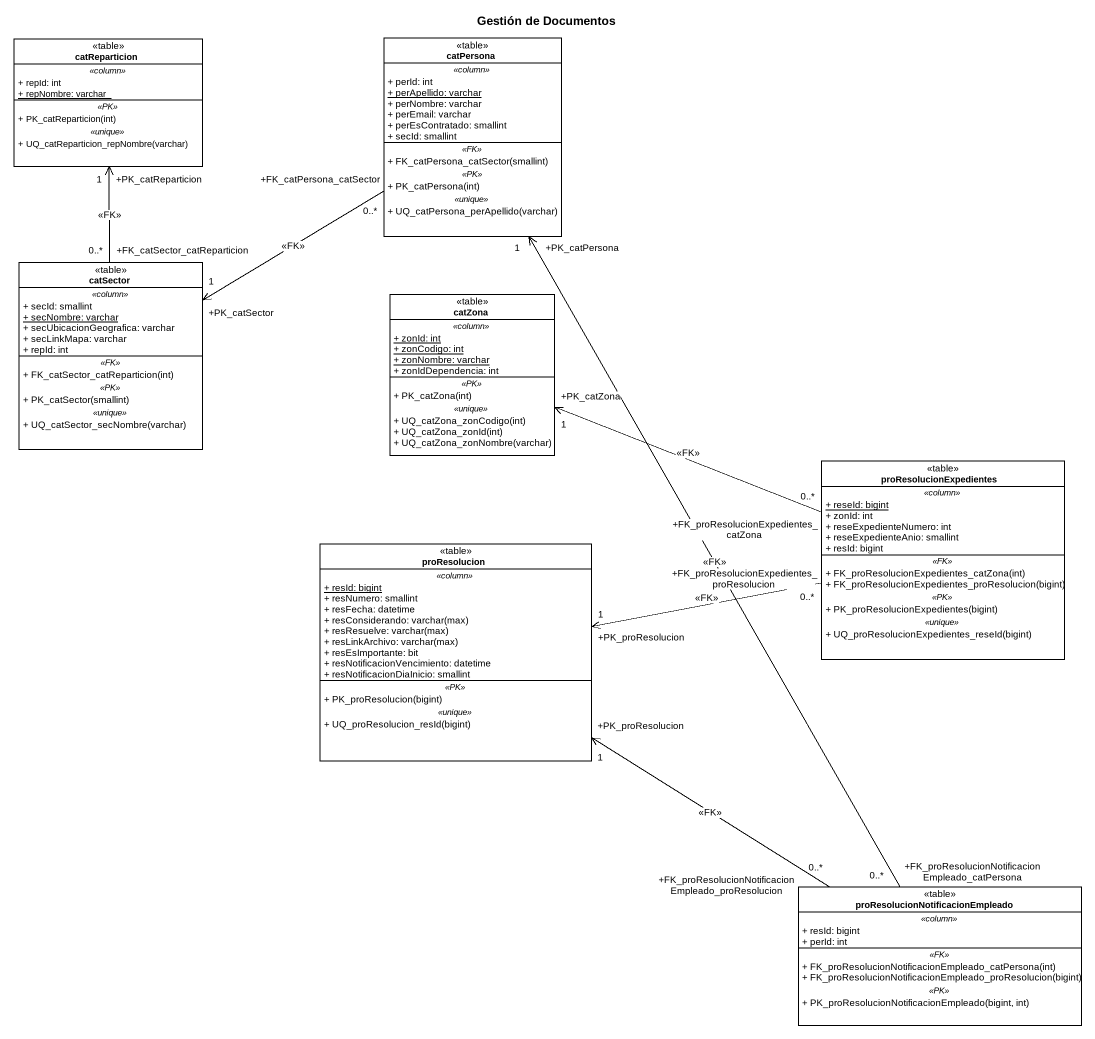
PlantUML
@startuml
title Gestión de Documentos
hide circle
hide empty members
skinparam classAttributeIconSize 0
class catReparticion <<table>> {
  .. <<column>> ..
  + repId: int
  {static} + repNombre: varchar
  .. <<PK>> ..
  + PK_catReparticion(int)
  .. <<unique>> ..
  + UQ_catReparticion_repNombre(varchar)
}
class catPersona <<table>> {
  .. <<column>> ..
  + perId: int
  {static} + perApellido: varchar
  + perNombre: varchar
  + perEmail: varchar
  + perEsContratado: smallint
  + secId: smallint
  .. <<FK>> ..
  + FK_catPersona_catSector(smallint)
  .. <<PK>> ..
  + PK_catPersona(int)
  .. <<unique>> ..
  + UQ_catPersona_perApellido(varchar)
}
class catSector <<table>> {
  .. <<column>> ..
  + secId: smallint
  {static} + secNombre: varchar
  + secUbicacionGeografica: varchar
  + secLinkMapa: varchar
  + repId: int
  .. <<FK>> ..
  + FK_catSector_catReparticion(int)
  .. <<PK>> ..
  + PK_catSector(smallint)
  .. <<unique>> ..
  + UQ_catSector_secNombre(varchar)
}
class catZona <<table>> {
  .. <<column>> ..
  {static} + zonId: int
  {static} + zonCodigo: int
  {static} + zonNombre: varchar
  + zonIdDependencia: int
  .. <<PK>> ..
  + PK_catZona(int)
  .. <<unique>> ..
  + UQ_catZona_zonCodigo(int)
  + UQ_catZona_zonId(int)
  + UQ_catZona_zonNombre(varchar)
}
class proResolucionExpedientes <<table>> {
  .. <<column>> ..
  {static} + reseId: bigint
  + zonId: int
  + reseExpedienteNumero: int
  + reseExpedienteAnio: smallint
  + resId: bigint
  .. <<FK>> ..
  + FK_proResolucionExpedientes_catZona(int)
  + FK_proResolucionExpedientes_proResolucion(bigint)
  .. <<PK>> ..
  + PK_proResolucionExpedientes(bigint)
  .. <<unique>> ..
  + UQ_proResolucionExpedientes_reseId(bigint)
}
class proResolucion <<table>> {
  .. <<column>> ..
  {static} + resId: bigint
  + resNumero: smallint
  + resFecha: datetime
  {field} + resConsiderando: varchar(max)
  {field} + resResuelve: varchar(max)
  {field} + resLinkArchivo: varchar(max)
  + resEsImportante: bit
  + resNotificacionVencimiento: datetime
  + resNotificacionDiaInicio: smallint
  .. <<PK>> ..
  + PK_proResolucion(bigint)
  .. <<unique>> ..
  + UQ_proResolucion_resId(bigint)
}
class "proResolucionNotificacionEmpleado" as proResolucionNotificacionEmp <<table>> {
  .. <<column>> ..
  + resId: bigint
  + perId: int
  .. <<FK>> ..
  + FK_proResolucionNotificacionEmpleado_catPersona(int)
  + FK_proResolucionNotificacionEmpleado_proResolucion(bigint)
  .. <<PK>> ..
  + PK_proResolucionNotificacionEmpleado(bigint, int)
}
catPersona "+FK_catPersona_catSector\n0..*" --> "+PK_catSector\n1" catSector : <<FK>>
catSector "+FK_catSector_catReparticion\n0..*" -up-> "+PK_catReparticion\n1" catReparticion : <<FK>>
proResolucionExpedientes "+FK_proResolucionExpedientes_catZona\n0..*" -left-> "+PK_catZona\n1" catZona : <<FK>>
proResolucionExpedientes "+FK_proResolucionExpedientes_proResolucion\n0..*" -left-> "+PK_proResolucion\n1" proResolucion : <<FK>>
proResolucionNotificacionEmp "+FK_proResolucionNotificacionEmpleado_catPersona\n0..*" -up-> "+PK_catPersona\n1" catPersona : <<FK>>
proResolucionNotificacionEmp "+FK_proResolucionNotificacionEmpleado_proResolucion\n0..*" -up-> "+PK_proResolucion\n1" proResolucion : <<FK>>
@enduml
